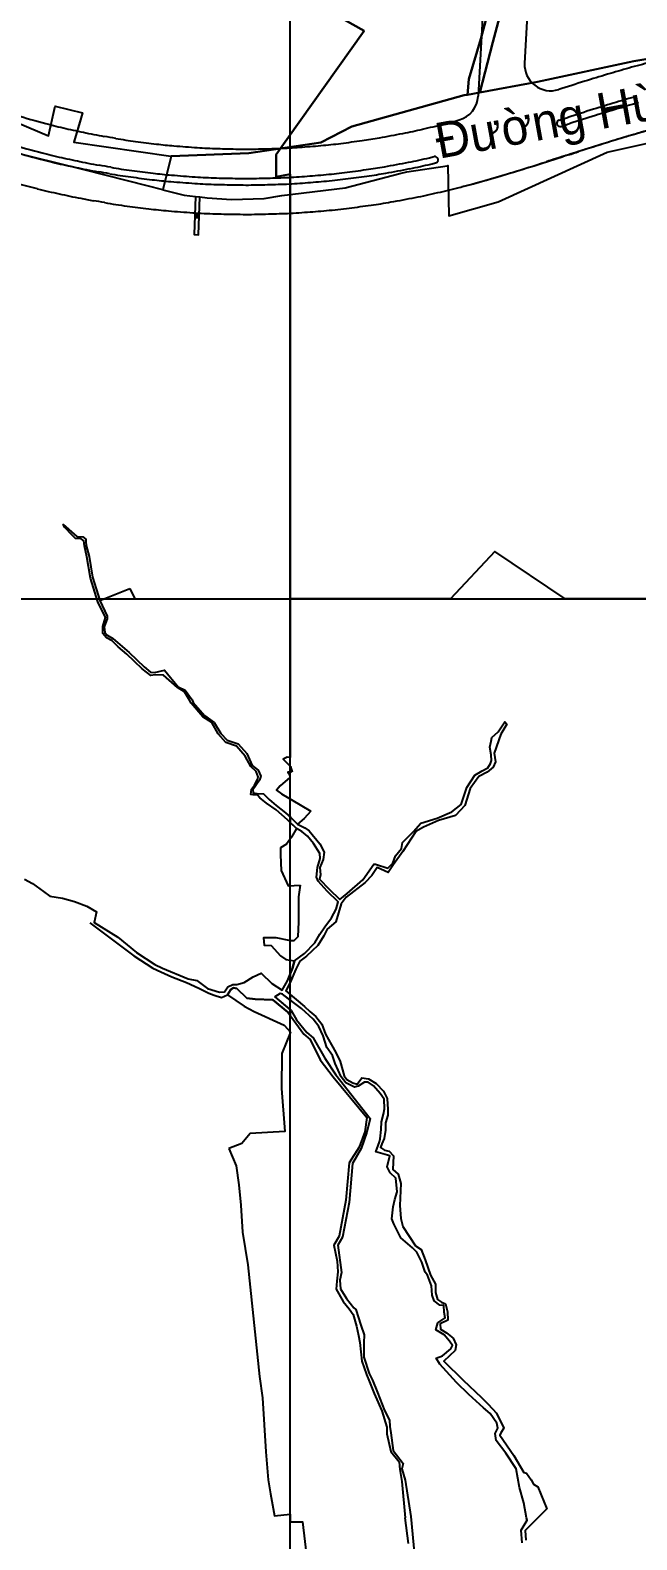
# Model space of a CAD drawing. Extents: x 547408 to 554234, y 1833375 to 1843904.
# Drawn here: x 550880 to 551159, y 1839567 to 1840261 of the extents above; entities that cross this region are included whole.
import ezdxf

# ---------------------------------------------------------------- set-up
doc = ezdxf.new("R2010")
doc.units = 0
for name, color, linetype in [('Level 10', 7, 'Continuous'), ('Level 11', 7, 'Continuous'), ('Level 2', 7, 'Continuous'), ('Level 30', 7, 'Continuous'), ('Level 31', 7, 'Continuous'), ('Level 5', 7, 'Continuous'), ('Level 52', 7, 'Continuous'), ('Level 62', 7, 'Continuous')]:
    doc.layers.add(name, color=color, linetype=linetype)

msp = doc.modelspace()

# ---------------------------------------------------------------- linework, layer by layer
at = {"layer": 'Level 10'}
for p, q in [((551081.37, 1840231.8), (551087.08, 1840232.84)), ((550956.44, 1840185), (550958.44, 1840184.78))]:
    msp.add_line(p, q, dxfattribs=at)
for points in [[(551034.75, 1840547.8), (551044.7, 1840531.62), (551053.38, 1840524.49), (551063.04, 1840522.82), (551073, 1840523.43), (551073.49, 1840514.44), (551076.61, 1840506.04), (551082.45, 1840499.14), (551091.65, 1840393.81), (551091.79, 1840392.49), (551093.32, 1840374.55), (551090.73, 1840336.4), (551088.92, 1840332.26), (551088.39, 1840314.17), (551089.01, 1840314.17), (551093.67, 1840305.39), (551092.73, 1840284.69), (551090.53, 1840268.36), (551087.58, 1840257.47), (551082.01, 1840238.97), (551081.37, 1840231.8)], [(550824.31, 1840244.08), (550849.28, 1840229.65), (550888.85, 1840212.9), (550891.47, 1840224.6), (550891.91, 1840226.57), (550904.44, 1840223.45), (550902.9, 1840218.19), (550900.49, 1840209.95), (550945.11, 1840203.5), (550945.31, 1840203.51), (550943.32, 1840195.55), (550941.45, 1840188.04), (550934.15, 1840189.89), (550905.93, 1840197.04), (550868.69, 1840206.33), (550860.4, 1840207.67), (550852.85, 1840208.9), (550855.4, 1840188.13), (550773.03, 1840215.35), (550727.55, 1840242.61), (550677.41, 1840282.04)], [(551096.12, 1840267.45), (551093.05, 1840255.9), (551087.08, 1840232.84), (551081.37, 1840231.8), (551082.01, 1840238.97), (551087.58, 1840257.47), (551090.53, 1840268.36)], [(551087.08, 1840232.84), (551093.05, 1840255.9), (551096.12, 1840267.45)], [(551087.08, 1840232.84), (551113.62, 1840237.67), (551157.83, 1840247.28), (551212.51, 1840256.45), (551249.32, 1840258.41), (551278.22, 1840254.26), (551302.73, 1840248.63), (551328.85, 1840238), (551352.1, 1840227.14), (551391.84, 1840199.51), (551394.36, 1840202.34), (551400.55, 1840197.05), (551397.44, 1840193.76), (551409.31, 1840180.56), (551432.59, 1840144.3), (551447.9, 1840116.2)], [(550824.31, 1840244.08), (550849.28, 1840229.65), (550888.85, 1840212.9), (550891.91, 1840226.57), (550904.44, 1840223.45), (550900.49, 1840209.95), (550945.11, 1840203.5), (550945.31, 1840203.51)], [(550945.31, 1840203.51), (550980.9, 1840204.86), (551013.97, 1840209.81), (551028.24, 1840217.19), (551079.87, 1840231.53), (551081.37, 1840231.8)], [(550958.44, 1840184.78), (550961.84, 1840184.42), (550973.02, 1840183.6), (550988.05, 1840184.12), (550996.05, 1840185.53), (551025.22, 1840188.98), (551050.28, 1840195.61), (551053.57, 1840196.32), (551072.13, 1840199.09), (551072.47, 1840199.25), (551072.93, 1840176.13), (551095.54, 1840182.55), (551145.69, 1840205.4), (551188.39, 1840214.84), (551223.68, 1840220.36)], [(550945.31, 1840203.51), (550941.45, 1840188.04), (550951.28, 1840185.55), (550956.44, 1840185)], [(550956.44, 1840185), (550955.76, 1840167.55), (550957.78, 1840167.36), (550958.44, 1840184.78)]]:
    msp.add_lwpolyline(points, dxfattribs=at)
at = {"layer": 'Level 11'}
for p, q in [((550956.49, 1840176.18), (550955.86, 1840176.18)), ((550957.11, 1840176.81), (550956.49, 1840176.18)), ((550956.49, 1840176.18), (550957.11, 1840175.55)), ((550957.11, 1840177.43), (550957.11, 1840176.81)), ((550957.73, 1840176.18), (550957.11, 1840176.81)), ((550957.11, 1840175.55), (550957.73, 1840176.18)), ((550957.11, 1840175.55), (550957.11, 1840174.93)), ((550958.36, 1840176.18), (550957.73, 1840176.18))]:
    msp.add_line(p, q, dxfattribs=at)
msp.add_circle((550957.11, 1840176.18), 0.15, dxfattribs=at)
at = {"layer": 'Level 2'}
msp.add_line((551087.08, 1840232.84), (551081.37, 1840231.8), dxfattribs=at)
for points in [[(551479.81, 1840023.44), (551479.19, 1840031.88), (551470.49, 1840070.46), (551447.9, 1840116.2), (551432.59, 1840144.3), (551409.31, 1840180.56), (551397.44, 1840193.76), (551400.55, 1840197.05), (551394.36, 1840202.34), (551391.84, 1840199.51), (551352.1, 1840227.14), (551328.85, 1840238), (551302.73, 1840248.63), (551278.22, 1840254.26), (551249.32, 1840258.41), (551212.51, 1840256.45), (551157.83, 1840247.28), (551113.62, 1840237.67), (551087.08, 1840232.84)], [(551081.37, 1840231.8), (551079.87, 1840231.53), (551028.24, 1840217.19), (551013.97, 1840209.81), (550980.9, 1840204.86), (550945.31, 1840203.51), (550943.32, 1840195.55), (550941.45, 1840188.04), (550951.28, 1840185.55), (550956.44, 1840185), (550958.44, 1840184.78), (550961.84, 1840184.42), (550973.02, 1840183.6), (550988.05, 1840184.12), (550996.05, 1840185.53), (551025.22, 1840188.98), (551050.28, 1840195.61), (551053.57, 1840196.32), (551072.13, 1840199.09), (551072.47, 1840199.25), (551072.93, 1840176.13), (551095.54, 1840182.55), (551145.69, 1840205.4), (551188.39, 1840214.84)]]:
    msp.add_lwpolyline(points, dxfattribs=at)
at = {"layer": 'Level 30'}
for points in [[(551094.33, 1840374.91), (551086.32, 1840231.07)], [(551114.88, 1840375.26), (551107.7, 1840246.31)], [(551115.28, 1840200.23), (551125.47, 1840203.44)]]:
    msp.add_lwpolyline(points, dxfattribs=at)
for centre, radius, start, end in [((551119.68, 1840245.64), 12, 176.81114, 287.80617), ((551281.39, 1839793.32), 467.97, 105.59137, 106.84867), ((551307.33, 1839700.38), 564.45, 104.54026, 105.59137), ((551514.16, 1839017.44), 1277.99, 107.24369, 107.80617), ((551604.98, 1838724.84), 1584.37, 106.84867, 107.24369), ((551074.34, 1840231.74), 12, 285.6543, 356.81114), ((551281.39, 1839793.32), 454.47, 105.59137, 106.84867), ((550994.97, 1840624.68), 420.04, 251.8035, 255.68953), ((551514.16, 1839017.44), 1264.49, 107.24369, 107.80577), ((551514.16, 1839017.44), 1261.49, 107.24369, 107.80577), ((551604.98, 1838724.84), 1570.87, 106.84867, 107.24369), ((551604.98, 1838724.84), 1567.87, 106.84867, 107.24369), ((551281.39, 1839793.32), 451.47, 105.59137, 106.84867), ((550951.51, 1840453.83), 243.76, 255.66147, 257.8379), ((551083.58, 1841066.66), 870.65, 257.8379, 258.47682), ((551010.09, 1840429.81), 219.79, 280.92161, 283.34963), ((550834.76, 1841168.64), 979.13, 283.34963, 283.92634), ((551011.3, 1840456.68), 245.6, 283.92634, 285.6543), ((551123.99, 1840218.68), 1.5, 107.31852, 287.31852), ((550978.91, 1840683.96), 485.87, 287.31852, 287.80577), ((550978.91, 1840683.96), 488.87, 287.31852, 287.80577), ((551293.91, 1839748.6), 484.4, 103.87613, 107.36572), ((551281.39, 1839793.32), 437.97, 105.59137, 106.84867), ((550994.94, 1840624.57), 436.43, 251.80934, 255.689), ((550994.94, 1840624.59), 433.45, 251.80832, 255.68909), ((550942.18, 1840373.05), 162.77, 258.47682, 260.22039), ((550488.18, 1837739.11), 2510.01, 80.09774, 80.22039), ((550957.37, 1840426.79), 218.32, 260.09774, 262.50147), ((551058.03, 1841191.58), 989.7, 262.50147, 263.06589), ((550963.47, 1840414.03), 206.42, 263.06589, 265.28937), ((551016.4, 1841056.45), 851.02, 265.28937, 266.01483), ((550929.16, 1841190.99), 986.22, 274.36919, 274.93678), ((550995.17, 1840426.85), 219.23, 274.93678, 277.3555), ((550898.04, 1841179.26), 977.88, 277.3555, 277.93082), ((551004.36, 1840416.05), 207.3, 277.93082, 280.16664), ((550894.09, 1841030.97), 832.03, 280.16664, 280.92161), ((552635.06, 1835426.2), 5010.08, 107.25048, 107.57364), ((551514.16, 1839017.44), 1247.99, 107.24369, 107.80577), ((551604.98, 1838724.84), 1554.37, 106.84867, 107.24369), ((550951.51, 1840453.83), 260.26, 255.66147, 257.8379), ((550951.51, 1840453.83), 257.26, 255.66147, 257.8379), ((551083.58, 1841066.66), 884.15, 257.8379, 258.47682), ((550972.49, 1840426.1), 219.15, 266.01483, 268.43227), ((550993.81, 1841205.24), 998.58, 268.43227, 268.98879), ((550980.05, 1840425.69), 218.9, 268.98879, 271.40214), ((550961.2, 1841196.04), 989.48, 271.40214, 271.96676), ((550987.67, 1840425.25), 218.24, 271.96676, 274.36919), ((551010.09, 1840429.81), 233.29, 280.92161, 283.34963), ((550834.76, 1841168.64), 992.63, 283.34963, 283.47624), ((551066.44, 1840201.88), 1.5, 283.47624, 103.47624), ((550776.46, 1841268.2), 1120.47, 286.77074, 287.98182), ((551700.74, 1838356.01), 1934.92, 107.24824, 107.53645), ((551768.69, 1838140.04), 2161.32, 107.24735, 107.31379), ((550978.91, 1840683.96), 502.37, 287.24735, 287.80577), ((550994.91, 1840624.48), 449.83, 251.81372, 255.68859), ((551083.58, 1841066.66), 887.15, 257.8379, 258.47682), ((550942.18, 1840373.05), 179.27, 258.47682, 260.22039), ((550942.18, 1840373.05), 176.27, 258.47682, 260.22039), ((550488.18, 1837739.11), 2493.51, 80.09774, 80.22039), ((550488.18, 1837739.11), 2496.51, 80.09774, 80.22039), ((550957.37, 1840426.79), 234.82, 260.09774, 262.50147), ((550957.37, 1840426.79), 231.82, 260.09774, 262.50147), ((551058.03, 1841191.58), 1003.2, 262.50147, 263.06589), ((550963.47, 1840414.03), 219.92, 263.06589, 265.28937), ((551016.4, 1841056.45), 864.52, 265.28937, 266.01483), ((550987.67, 1840425.25), 231.74, 271.96676, 274.36919), ((550929.16, 1841190.99), 999.72, 274.36919, 274.93678), ((550995.17, 1840426.85), 232.73, 274.93678, 277.3555), ((550898.04, 1841179.26), 991.38, 277.3555, 277.93082), ((550898.04, 1841179.26), 994.38, 277.3555, 277.93082), ((551004.36, 1840416.05), 220.8, 277.93082, 280.16664), ((551004.36, 1840416.05), 223.8, 277.93082, 280.16664), ((550894.09, 1841030.97), 845.53, 280.16664, 280.92161), ((550894.09, 1841030.97), 848.53, 280.16664, 280.92161), ((551010.09, 1840429.81), 236.29, 280.92161, 283.34963), ((550834.76, 1841168.64), 995.63, 283.34963, 283.47624), ((550965.51, 1840630.17), 455.03, 284.44552, 287.15972), ((550978.2, 1840587.14), 410.17, 284.45087, 287.23876), ((550895.9, 1840879.32), 713.66, 286.59812, 288.10886), ((550951.51, 1840453.83), 273.76, 255.66147, 257.8379), ((551058.03, 1841191.58), 1006.2, 262.50147, 263.06589), ((550963.47, 1840414.03), 222.92, 263.06589, 265.28937), ((551016.4, 1841056.45), 867.52, 265.28937, 266.01483), ((550972.49, 1840426.1), 235.65, 266.01483, 268.43227), ((550972.49, 1840426.1), 232.65, 266.01483, 268.43227), ((550993.81, 1841205.24), 1015.08, 268.43227, 268.98879), ((550993.81, 1841205.24), 1012.08, 268.43227, 268.98879), ((550980.05, 1840425.69), 235.4, 268.98879, 271.40214), ((550980.05, 1840425.69), 232.4, 268.98879, 271.40214), ((550961.2, 1841196.04), 1002.98, 271.40214, 271.96676), ((550961.2, 1841196.04), 1005.98, 271.40214, 271.96676), ((550987.67, 1840425.25), 234.74, 271.96676, 274.36919), ((550929.16, 1841190.99), 1002.72, 274.36919, 274.93678), ((550995.17, 1840426.85), 235.73, 274.93678, 277.3555), ((550834.76, 1841168.64), 1009.13, 283.34963, 283.92634), ((551011.3, 1840456.68), 275.6, 283.92634, 284.5569), ((551083.58, 1841066.66), 900.65, 257.8379, 258.47682), ((550942.18, 1840373.05), 192.77, 258.47682, 260.22039), ((550488.18, 1837739.11), 2480.01, 80.09774, 80.22039), ((550957.37, 1840426.79), 248.32, 260.09774, 262.50147), ((551058.03, 1841191.58), 1019.7, 262.50147, 263.06589), ((550898.04, 1841179.26), 1007.88, 277.3555, 277.93082), ((551004.36, 1840416.05), 237.3, 277.93082, 280.16664), ((550894.09, 1841030.97), 862.03, 280.16664, 280.92161), ((551010.09, 1840429.81), 249.79, 280.92161, 283.34963), ((550963.47, 1840414.03), 236.42, 263.06589, 265.28937), ((551016.4, 1841056.45), 881.02, 265.28937, 266.01483), ((550972.49, 1840426.1), 249.15, 266.01483, 268.43227), ((550993.81, 1841205.24), 1028.58, 268.43227, 268.98879), ((550980.05, 1840425.69), 248.9, 268.98879, 271.40214), ((550961.2, 1841196.04), 1019.48, 271.40214, 271.96676), ((550987.67, 1840425.25), 248.24, 271.96676, 274.36919), ((550929.16, 1841190.99), 1016.22, 274.36919, 274.93678), ((550995.17, 1840426.85), 249.23, 274.93678, 277.3555)]:
    msp.add_arc(centre, radius, start, end, dxfattribs=at)
at = {"layer": 'Level 31'}
for points in [[(551002.9, 1839894.34), (550998.72, 1839898.36), (550993.46, 1839902.99), (550989.07, 1839906), (550985.98, 1839908.47), (550984.98, 1839909.65), (550982.96, 1839909.86), (550981.88, 1839910), (550982.19, 1839912.51), (550983.52, 1839914.26), (550984.98, 1839916.86), (550985.24, 1839918.13), (550984.38, 1839920.62), (550981.87, 1839922.83), (550979.33, 1839927.7), (550975.28, 1839932.26), (550970.43, 1839933.95), (550966.84, 1839937.94), (550963.88, 1839943.14), (550959.86, 1839945.71), (550954.44, 1839951.96), (550953.69, 1839953.44), (550951.4, 1839957.18), (550948.16, 1839959.14), (550941.79, 1839964.88), (550937.91, 1839965.01), (550935.96, 1839964.65), (550931.97, 1839967.74), (550924.94, 1839974.47), (550920.96, 1839977.94), (550918.13, 1839980.6), (550915.48, 1839982.02), (550913.88, 1839984.05), (550913.79, 1839987.29), (550915.08, 1839991.44), (550911.57, 1839998.53), (550908.11, 1840009.49), (550906.49, 1840019.3), (550905.36, 1840024.43), (550905.1, 1840026.63), (550903.96, 1840027.62), (550901.28, 1840027.74), (550899.68, 1840029.31), (550896.36, 1840032.75), (550895.66, 1840034.13), (550901.87, 1840028.61), (550904.69, 1840028.45), (550905.96, 1840027.4), (550906.08, 1840026.18), (550906.18, 1840024.58), (550907.52, 1840019.48), (550909.06, 1840009.95), (550912.48, 1839999.17), (550915.76, 1839992.03), (550915.87, 1839990.84), (550914.49, 1839987.18), (550914.71, 1839984.56), (550915.89, 1839983.28), (550918.38, 1839981.79), (550925.89, 1839975.31), (550932.83, 1839968.78), (550935.77, 1839966.22), (550937.62, 1839966.14), (550942.2, 1839967.15), (550948.46, 1839959.55), (550951.64, 1839957.97), (550954.83, 1839953.56), (550955.32, 1839952.32), (550960.57, 1839946.27), (550964.98, 1839943.11), (550968.15, 1839938.1), (550970.94, 1839934.96), (550976.05, 1839933.29), (550980.06, 1839928.93), (550982.47, 1839923.41), (550985.27, 1839921.25), (550986.53, 1839918.37), (550985.89, 1839916.59), (550982.77, 1839912.17), (550982.89, 1839910.72), (550984.61, 1839910.48), (550987.74, 1839910.34), (550990.28, 1839907.76), (550993.55, 1839904.91), (550997.77, 1839901.55), (551000.24, 1839899.48), (551003.34, 1839896.37), (551006.67, 1839894.62), (551008.66, 1839893.27), (551013.58, 1839887.34), (551015.53, 1839883.48), (551015.07, 1839880.18), (551013.52, 1839876.41), (551013.85, 1839873), (551013.36, 1839871.13), (551017.82, 1839866.42), (551022.79, 1839861.76), (551026.09, 1839864.42), (551033.29, 1839870.72), (551038.46, 1839877.97), (551039.19, 1839877.92)], [(551039.19, 1839877.92), (551044.82, 1839876.13), (551047.05, 1839878.43), (551048.28, 1839881.75), (551051.14, 1839885.1), (551051.64, 1839887.94), (551056.58, 1839893.02), (551059.96, 1839896.81), (551067.5, 1839899.07), (551074.23, 1839902.07), (551078.55, 1839905.43), (551081.2, 1839913.2), (551084.77, 1839918.82), (551088.24, 1839920.88), (551090.83, 1839922.2), (551092.06, 1839924.2), (551092.48, 1839925.62), (551092.26, 1839928.27), (551091.63, 1839931.81), (551092.34, 1839934.56), (551092.6, 1839936.28), (551095.46, 1839938.82), (551098.6, 1839943.41), (551099.59, 1839942.41), (551096.73, 1839937.76), (551093.67, 1839929), (551094.37, 1839925.01), (551093.21, 1839922.52), (551090.47, 1839920.25), (551086.59, 1839918.33), (551082.71, 1839912.81), (551080.18, 1839904.9), (551075.94, 1839900.34), (551068.16, 1839898.05), (551061.2, 1839894.98), (551057.66, 1839892.93), (551051.67, 1839883.82), (551047.49, 1839877.87), (551044.94, 1839874.07), (551040, 1839876.42), (551037.47, 1839872.78), (551034.45, 1839869.59), (551025.74, 1839862.8), (551023.35, 1839859.75), (551020.89, 1839851.49), (551016.98, 1839848.06), (551015.41, 1839844.97), (551012.67, 1839840.55), (551007.46, 1839835.61), (551004.36, 1839833.36), (551002.58, 1839829.75), (550999.91, 1839823.55), (550997.95, 1839819.7), (551006.46, 1839812.55), (551008.98, 1839810.19), (551011.68, 1839807.91), (551014.46, 1839804.31), (551016.25, 1839799.74), (551018.89, 1839794.86), (551020.92, 1839791.33), (551022.92, 1839787.14), (551024.83, 1839780.69), (551026.03, 1839778.9), (551028.8, 1839777.33), (551030.68, 1839776.74), (551032.93, 1839779.69), (551035.96, 1839779.22), (551039.42, 1839777.16), (551042.89, 1839773.59), (551044.57, 1839770.2), (551044.9, 1839765.13), (551044.84, 1839762.56), (551043.78, 1839759.02), (551043.74, 1839755.6), (551043.11, 1839751.8), (551042.06, 1839749.4), (551041.5, 1839747.66), (551043.24, 1839746.44), (551045.46, 1839746.01), (551047.5, 1839743.87), (551047.16, 1839737.58), (551049.61, 1839735.33), (551050.74, 1839731.05), (551050.33, 1839721.04), (551050.86, 1839714.96), (551051.7, 1839711.37), (551057.48, 1839702.45), (551060.1, 1839700.75), (551062.04, 1839695.98), (551064.45, 1839688.88), (551066.78, 1839684.79), (551066.7, 1839681.05), (551067.71, 1839677.79), (551069.44, 1839676.49), (551071.35, 1839675.76), (551072.26, 1839672.12), (551072.33, 1839668.3), (551068.95, 1839666.61), (551069.01, 1839664.13), (551071.73, 1839662.47), (551074.85, 1839659.96)], [(550877.84, 1839871), (550881.54, 1839869.14), (550886.64, 1839865.4), (550889.44, 1839863.2), (550895.24, 1839862.28), (550900.89, 1839860.73), (550906.53, 1839858.72), (550910.86, 1839856.03), (550909.93, 1839851.11), (550920.68, 1839844.44), (550929.37, 1839837.28), (550937.76, 1839831.86), (550941.24, 1839830.08), (550953.09, 1839825.27), (550957.03, 1839824.44), (550961.96, 1839820.72), (550967.42, 1839819.12), (550969.77, 1839819.28), (550971.25, 1839821.56), (550973.53, 1839822.65), (550975.39, 1839822.68), (550978.82, 1839823.54), (550982.93, 1839826.19), (550986.57, 1839827.77), (550991.47, 1839823.04), (550996.23, 1839820.06), (550998.75, 1839824.29), (551001.03, 1839830.09), (551001.96, 1839833.56), (551006.56, 1839836.93), (551011.25, 1839841.72), (551013.64, 1839845.74), (551015.92, 1839849.1), (551018.99, 1839853.31), (551021.07, 1839857.24), (551021.94, 1839860.7), (551016.96, 1839865.48), (551012.76, 1839870.2), (551012.01, 1839871.98), (551012.47, 1839876.47), (551013.71, 1839880.55), (551013.54, 1839882.93), (551010.64, 1839887.45), (551007.87, 1839890.77), (551005.32, 1839892.97), (551002.9, 1839894.34)], [(550907.87, 1839850.99), (550928.14, 1839835.88), (550936.78, 1839830.1), (550940.55, 1839828.39), (550945.51, 1839826.21), (550952.35, 1839823.5), (550958.01, 1839821.01), (550962.53, 1839818.67), (550965.03, 1839817.67), (550968.38, 1839816.62), (550971.21, 1839817.94), (550972.6, 1839820.37), (550973.9, 1839821.03), (550975.45, 1839820.72), (550980, 1839816.33), (550983.9, 1839815.83), (550992.05, 1839815.56), (550998.92, 1839809.96), (551001.28, 1839806.54), (551006.24, 1839799.72), (551009.19, 1839797.34), (551013.68, 1839787.98), (551019.63, 1839780.2), (551035.16, 1839761.4), (551034.26, 1839754.81), (551031.6, 1839747.83), (551027.01, 1839740.68), (551025.53, 1839723.52), (551022.48, 1839706.92), (551019.99, 1839702.68), (551021.53, 1839695.38), (551021.89, 1839690.51), (551021.38, 1839686.25), (551021.11, 1839682.58), (551024.34, 1839676.92), (551027.13, 1839673.48), (551028.87, 1839670.83), (551030.41, 1839665.47), (551031.39, 1839661.15), (551032.01, 1839657.93), (551032.92, 1839649.42), (551034.96, 1839643.2), (551036.35, 1839639.89), (551038.5, 1839634.46), (551042.07, 1839626.49), (551044.34, 1839619.13), (551044.42, 1839616.06), (551046.23, 1839607.84), (551050.02, 1839603.18), (551050.36, 1839599.54), (551051.21, 1839594), (551052.85, 1839577.31)], [(551067.88, 1839666.98), (551071.16, 1839669.36), (551070.66, 1839671.99), (551070.49, 1839674.96), (551068.72, 1839675.18), (551066.18, 1839677.18), (551065.14, 1839679.72), (551064.92, 1839684.11), (551063.13, 1839688.98), (551062.01, 1839690.32), (551060.46, 1839694.96), (551058.23, 1839699.54), (551056.1, 1839701.52), (551050.83, 1839706.1), (551047.6, 1839712.63), (551046.71, 1839714.85), (551047.32, 1839720.33), (551048.03, 1839723.73), (551049.11, 1839727.29), (551048.52, 1839733.54), (551045.94, 1839736.08), (551044.57, 1839738.84), (551045.69, 1839743.85), (551039.32, 1839745.62), (551040.99, 1839750.32), (551041.35, 1839751.65), (551041.83, 1839755.95), (551041.97, 1839759.49), (551042.86, 1839763.02), (551043.23, 1839765.38), (551043.16, 1839769.83), (551041.35, 1839772.54), (551038.19, 1839775.99), (551035.85, 1839777.73), (551034.15, 1839777.69), (551031.25, 1839775.89), (551029.58, 1839775.48), (551025.58, 1839777.39), (551023.31, 1839780.22), (551020.57, 1839786.32), (551019.4, 1839789.95), (551016.83, 1839793.67), (551015.08, 1839799.08), (551013.07, 1839803.26), (551010.55, 1839806.73), (551005.08, 1839811.52), (550996.37, 1839818.24), (550995.39, 1839818.54), (550992.85, 1839816.93)], [(550992.85, 1839816.93), (551000.34, 1839810.65), (551002.85, 1839806.44), (551007.55, 1839800.57), (551010.52, 1839798.08), (551015.8, 1839788.7), (551020.87, 1839781.03), (551036.73, 1839761.01), (551035.18, 1839754.71), (551032.61, 1839747.18), (551028.52, 1839740.26), (551027.1, 1839722.38), (551024.05, 1839706.38), (551021.8, 1839702.7), (551023.47, 1839690.19), (551022.7, 1839686.62), (551023.06, 1839682.72), (551025.78, 1839678.3), (551029.17, 1839673.97), (551030.19, 1839673.12), (551032.45, 1839665.91), (551034.02, 1839661.52), (551033.84, 1839657.81), (551033.73, 1839651.22), (551036.24, 1839643.74), (551037.8, 1839640.6), (551040.14, 1839635.04), (551043.35, 1839626.72), (551045.62, 1839622.32), (551045.68, 1839619.37), (551046.13, 1839616.42), (551047.24, 1839608.31), (551051.82, 1839602.34), (551051.32, 1839599.93), (551052.79, 1839594.71), (551055.37, 1839577.95), (551057.05, 1839560.06)], [(551106.55, 1839565.81), (551106.14, 1839571.64), (551108.82, 1839576.24), (551108.49, 1839577.42), (551107.29, 1839584.32), (551105.41, 1839591.38), (551103.82, 1839599.85), (551099.06, 1839607.14), (551094.6, 1839612.88), (551094.11, 1839616.07), (551095.44, 1839618.54), (551094.9, 1839620.97), (551091.82, 1839625.31), (551088.81, 1839627.88), (551082.03, 1839634.08), (551076.32, 1839639.62), (551068.73, 1839648.03), (551067.05, 1839650.86), (551069.94, 1839651.88), (551073.84, 1839655.04), (551074.53, 1839656.54), (551073.13, 1839658.55), (551070.79, 1839661.56), (551066.95, 1839663.86), (551067.88, 1839666.98)], [(551074.85, 1839659.96), (551076.2, 1839656.92), (551075.78, 1839654.34), (551070.63, 1839649.34), (551079.46, 1839640.67), (551087.81, 1839632.65), (551090.99, 1839629.68), (551094.8, 1839625.54), (551098.15, 1839618.64), (551096.74, 1839616.44), (551096.33, 1839615.38), (551102.79, 1839605.99), (551107.31, 1839598.2), (551108.56, 1839597.93), (551110.73, 1839594.89), (551111.81, 1839592.88), (551113.76, 1839591.67), (551117.83, 1839581.45), (551108.02, 1839571.46), (551108.19, 1839567.02)], [(551054.33, 1839565.58), (551052.85, 1839577.31)]]:
    msp.add_lwpolyline(points, dxfattribs=at)
at = {"layer": 'Level 52'}
for p, q in [((551033.88, 1840261.21), (551008.24, 1840275.78)), ((551008.24, 1840275.78), (551033.88, 1840261.21)), ((551009.73, 1840227.17), (551033.88, 1840261.21)), ((551033.88, 1840261.21), (551009.73, 1840227.17)), ((551000, 1840195.29), (550993.47, 1840193.99)), ((550993.47, 1840193.99), (551000, 1840195.29)), ((551000, 1840186.22), (551000, 1840195.29)), ((551000, 1840195.29), (551000, 1840186.22)), ((551000, 1840000), (551000, 1840186.22)), ((550895.88, 1840000), (550911.11, 1840000)), ((550911.11, 1840000), (550912.22, 1840000)), ((550912.22, 1840000), (550912.48, 1839999.17)), ((550912.48, 1839999.17), (550926.25, 1840004.67)), ((550926.25, 1840004.67), (550928.55, 1840000)), ((550928.55, 1840000), (550972.65, 1840000)), ((550972.65, 1840000), (551000, 1840000)), ((551073.67, 1840000), (551000, 1840000)), ((551000, 1840000), (551000, 1839927.02)), ((551380.09, 1840000), (551126.34, 1840000)), ((551000, 1839899.68), (551000, 1839897.13)), ((551000, 1839897.13), (551002.9, 1839894.34)), ((550999.78, 1839843.14), (550999.51, 1839842.87)), ((551000.14, 1839842.78), (550999.78, 1839843.14)), ((551000, 1839827.47), (551000, 1839823.76)), ((551000, 1839817.98), (551000, 1839815.44)), ((551000, 1839810.93), (551000, 1839808.39)), ((551000, 1839579.07), (551000, 1839575.56))]:
    msp.add_line(p, q, dxfattribs=at)
for points in [[(550993.47, 1840193.99), (550993.52, 1840204.39), (551009.73, 1840227.17)], [(551009.73, 1840227.17), (550993.52, 1840204.39), (550993.47, 1840193.99)], [(551000, 1840186.22), (551000, 1840000)], [(551126.34, 1840000), (551093.97, 1840021.69), (551073.67, 1840000)], [(551000, 1840000), (551500, 1840000), (551500, 1840008.39)], [(550500, 1840000), (550895.88, 1840000)], [(551000, 1839927.02), (550998.6, 1839927.17), (550996.72, 1839926.26), (551000.12, 1839922.9), (551000.92, 1839920.24)], [(550999.74, 1839917.84), (550995.3, 1839914.03), (550993.67, 1839912.02), (550996.01, 1839910.37), (551004.51, 1839905.23), (551009.48, 1839902.34)], [(551000.92, 1839920.24), (551000.11, 1839920.41), (550998.89, 1839920.26), (550999.6, 1839919.26), (550999.74, 1839917.84)], [(551003.34, 1839896.37), (551000.24, 1839899.48), (551000, 1839899.68)], [(551009.48, 1839902.34), (551006.35, 1839898.93), (551003.34, 1839896.37)], [(551002.9, 1839894.34), (551000.52, 1839890.41), (550998.21, 1839887.22), (550995.54, 1839885.42), (550995.48, 1839882.19)], [(550995.48, 1839882.19), (550995.73, 1839875.11), (550998.96, 1839868.06), (551004.6, 1839868.23)], [(551004.6, 1839868.23), (551003.81, 1839862.89), (551003.84, 1839851.48)], [(551003.84, 1839851.48), (551003.42, 1839844.47), (551001.65, 1839842.65), (551000.14, 1839842.78)], [(550999.51, 1839842.87), (550993.45, 1839844.08), (550987.64, 1839844.13), (550988.06, 1839840.77), (550991.14, 1839840.58), (550995.56, 1839835.78), (550997.96, 1839834.05), (551001.96, 1839833.56)], [(551001.96, 1839833.56), (551001.03, 1839830.09), (551000, 1839827.47)], [(551000, 1839808.39), (550998.92, 1839809.96), (550992.05, 1839815.56), (550983.9, 1839815.83), (550980, 1839816.33), (550975.45, 1839820.72), (550973.9, 1839821.03), (550972.6, 1839820.37), (550971.21, 1839817.94)], [(551000, 1839823.76), (550999.91, 1839823.55), (550997.95, 1839819.7), (551000, 1839817.98)], [(550971.21, 1839817.94), (550978.83, 1839812.67), (550983.32, 1839810.23), (550997.15, 1839803.98), (551000.05, 1839800.77), (550996.11, 1839790.93), (550995.95, 1839774.74), (550997.52, 1839754.98), (550981.49, 1839754.09), (550977.71, 1839749.45), (550971.81, 1839747.18)], [(551000, 1839815.44), (550996.37, 1839818.24), (550995.39, 1839818.54), (550992.85, 1839816.93), (551000, 1839810.93)], [(550971.81, 1839747.18), (550975.05, 1839739.21), (550976.28, 1839730.47), (550977.29, 1839721.18), (550977.98, 1839708.69), (550980.41, 1839693.74), (550985.89, 1839642.32), (550987.22, 1839632.48), (550988.69, 1839607.74), (550989.77, 1839594.9), (550990.91, 1839588.36), (550992.69, 1839578.3), (551000, 1839579.07)], [(551000, 1839575.56), (551005.59, 1839575.57), (551009.58, 1839541.97), (551009.97, 1839535.24), (551009.97, 1839528.56), (551018.13, 1839524.38)]]:
    msp.add_lwpolyline(points, dxfattribs=at)
at = {"layer": 'Level 62'}
for p, q in [((551000, 1835000), (551000, 1841500)), ((549500, 1840000), (553000, 1840000))]:
    msp.add_line(p, q, dxfattribs=at)

# ---------------------------------------------------------------- texts
at = {"layer": 'Level 5'}
msp.add_text('Đường Hùng Vương', height=16.4176, rotation=10.36578, dxfattribs=at).set_placement((551068.36, 1840202.33))

doc.saveas('drawing.dxf')
